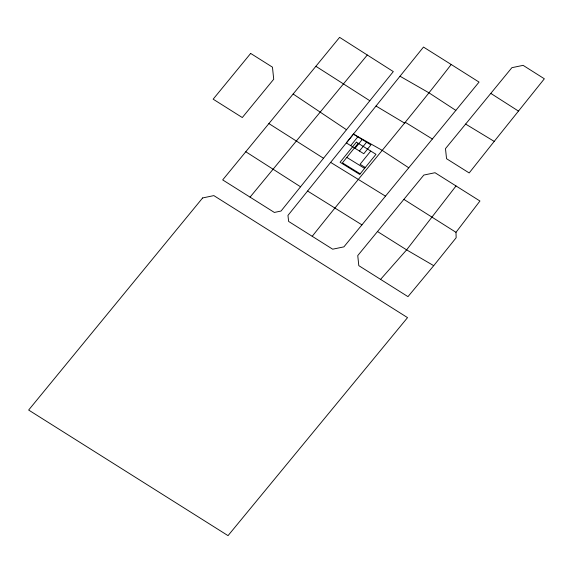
<?xml version="1.0" encoding="UTF-8"?>
<svg xmlns="http://www.w3.org/2000/svg" width="573" height="573" viewBox="0 0 573 573"><rect width="100%" height="100%" fill="white"/><g stroke="black" fill="none" stroke-linecap="round" stroke-linejoin="round"><path stroke-width="0.86" d="M456.029 185.953L406.615 249.864L380.579 279.373L358.805 265.657L357.753 255.587L423.819 175.059L435.014 172.724L479.945 201.016L455.993 232.316L456.151 237.745L433.718 265.671L407.976 296.642L380.579 279.373M312.213 236.312C358.01 178.597 406.171 122.823 451.195 64.491L479.049 82.089L343.9 246.863L332.684 249.198L288.627 221.429L287.961 215.405L423.483 47.065L451.195 64.491M494.205 141.395L544.35 78.788L523.113 65.351L511.89 67.678L445.486 148.629L446.539 158.7L469.18 172.953L494.205 141.395L465.634 124.069M300.546 186.798L281.057 211.029L274.36 212.447L222.689 179.908L339.61 37.36L393.307 71.589L300.546 186.798L245.788 151.752M358.175 143.279L342.403 162.875L360.188 173.827M350.712 145.635L357.839 136.825M355.067 148.328L362.2 139.526M359.429 151.028L366.555 142.219M370.76 151.064L360.066 164.279L365.295 167.509M367.286 55.015L250.05 197.148M353.426 134.096L381.933 150.19L408.764 167.796M400.011 76.238L428.89 92.776L455.836 110.381M433.718 265.671L406.615 249.864L377.485 231.528M376.017 106.026L404.846 123.267M330.642 162.388L385.486 196.159M405.505 122.429L432.357 139.01M346.808 157.396L364.586 168.39M361.935 224.867L307.594 191.031M403.865 199.368L455.993 232.316M268.887 123.575L323.516 158.277M315.873 66.289L369.836 100.741M490.803 93.392L518.336 111.004M346.486 129.734L293.147 94.015M353.477 134.132L346.35 142.935L363.791 153.722L370.917 144.919L353.477 134.132M356.363 142.161L340.09 162.266L359.715 174.407L375.988 154.302L356.363 142.161M250.666 53.425L213.156 99.179L242.3 117.544L273.715 79.239L272.462 67.163L250.666 53.425M202.634 197.943L28.65 410.046L228.033 535.64L407.539 317.621L213.836 195.608L202.634 197.943"/></g></svg>
